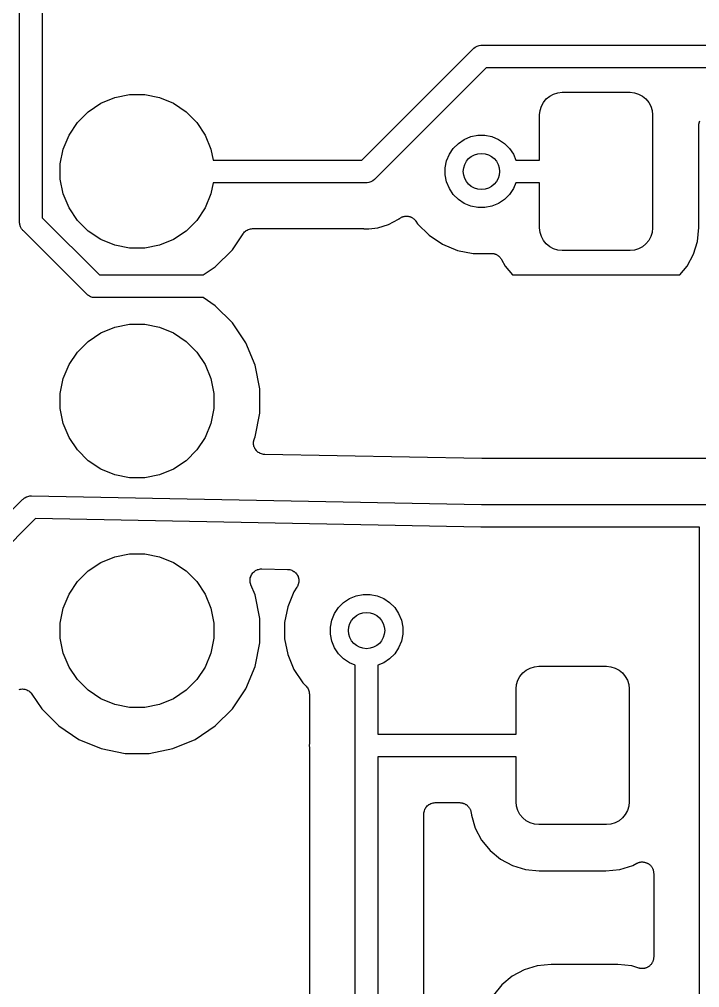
# Model space of a CAD drawing. Extents: x 4.65 to 8.46, y -5.31 to -3.29.
# Drawn here: x 4.8487 to 5.1451, y -4.8555 to -4.4338 of the extents above; entities that cross this region are included whole.
import ezdxf

# ---------------------------------------------------------------- set-up
doc = ezdxf.new("R2010")
doc.units = 0
doc.header["$MEASUREMENT"] = 0
doc.layers.add('BLACK', color=7, linetype='CONTINUOUS')

msp = doc.modelspace()

# ---------------------------------------------------------------- linework, layer by layer
at = {"layer": 'BLACK', "linetype": 'CONTINUOUS'}
for p, q in [((4.85866, -4.36573), (4.85866, -4.52017)), ((4.84882, -4.52196), (4.84882, -4.37444)), ((4.99796, -4.49508), (5.04635, -4.44669)), ((5.04635, -4.44669), (5.0465, -4.4465)), ((5.0465, -4.4465), (5.04669, -4.44635)), ((5.04669, -4.44635), (5.04725, -4.44589)), ((5.04669, -4.44635), (5.04669, -4.44635)), ((5.04725, -4.44589), (5.04811, -4.44543)), ((5.04725, -4.44589), (5.04725, -4.44589)), ((5.04725, -4.44589), (5.04725, -4.44589)), ((5.04811, -4.44543), (5.04904, -4.44515)), ((5.04904, -4.44515), (5.04976, -4.44508)), ((5.04976, -4.44508), (5.05, -4.44505)), ((5.04976, -4.44508), (5.04976, -4.44508)), ((5.05, -4.44505), (5.05024, -4.44508)), ((5.05024, -4.44508), (5.48499, -4.44508)), ((5.05204, -4.45492), (5.00365, -4.50331)), ((5.48499, -4.45492), (5.05204, -4.45492)), ((5.08147, -4.4663), (5.08332, -4.46574)), ((5.08332, -4.46574), (5.08524, -4.46555)), ((5.08524, -4.46555), (5.11476, -4.46555)), ((5.11476, -4.46555), (5.11668, -4.46574)), ((5.11668, -4.46574), (5.11853, -4.4663)), ((4.88415, -4.47034), (4.89024, -4.46782)), ((4.89024, -4.46782), (4.8967, -4.46654)), ((4.8967, -4.46654), (4.9033, -4.46654)), ((4.9033, -4.46654), (4.90976, -4.46782)), ((4.90976, -4.46782), (4.91585, -4.47034)), ((5.07614, -4.47163), (5.07705, -4.46993)), ((5.07705, -4.46993), (5.07828, -4.46843)), ((5.07828, -4.46843), (5.07977, -4.46721)), ((5.07977, -4.46721), (5.08147, -4.4663)), ((5.11853, -4.4663), (5.12023, -4.46721)), ((5.12023, -4.46721), (5.12172, -4.46843)), ((5.12172, -4.46843), (5.12295, -4.46993)), ((5.12295, -4.46993), (5.12386, -4.47163)), ((4.87401, -4.47867), (4.87867, -4.47401)), ((4.87867, -4.47401), (4.88415, -4.47034)), ((4.91585, -4.47034), (4.92133, -4.47401)), ((4.92133, -4.47401), (4.92599, -4.47867)), ((5.07539, -4.47539), (5.07558, -4.47347)), ((5.07558, -4.47347), (5.07614, -4.47163)), ((5.12386, -4.47163), (5.12442, -4.47347)), ((5.12442, -4.47347), (5.12461, -4.47539)), ((4.87034, -4.48415), (4.87401, -4.47867)), ((4.92599, -4.47867), (4.92966, -4.48415)), ((5.07539, -4.49508), (5.07539, -4.47539)), ((5.12461, -4.47539), (5.12461, -4.52461)), ((5.14484, -4.47888), (5.14498, -4.47843)), ((5.14498, -4.47843), (5.14512, -4.47798)), ((5.14473, -4.47985), (5.14478, -4.47938)), ((5.14473, -4.47989), (5.14473, -4.47985)), ((5.14473, -4.47992), (5.14473, -4.47989)), ((5.14473, -4.47989), (5.14473, -4.47989)), ((5.14473, -4.47989), (5.14473, -4.47989)), ((5.14473, -4.52436), (5.14473, -4.47992)), ((5.14478, -4.47938), (5.14483, -4.47892)), ((5.14483, -4.4789), (5.14484, -4.47888)), ((5.14483, -4.47892), (5.14483, -4.4789)), ((4.86782, -4.49024), (4.87034, -4.48415)), ((4.92966, -4.48415), (4.93218, -4.49024)), ((5.03996, -4.48777), (5.04254, -4.48604)), ((5.04254, -4.48604), (5.04541, -4.48486)), ((5.04541, -4.48486), (5.04845, -4.48425)), ((5.04845, -4.48425), (5.05155, -4.48425)), ((5.05155, -4.48425), (5.05459, -4.48486)), ((5.05459, -4.48486), (5.05746, -4.48604)), ((5.05746, -4.48604), (5.06004, -4.48777)), ((4.86654, -4.4967), (4.86782, -4.49024)), ((4.93218, -4.49024), (4.93314, -4.49508)), ((5.03604, -4.49254), (5.03777, -4.48996)), ((5.03777, -4.48996), (5.03996, -4.48777)), ((5.06004, -4.48777), (5.06223, -4.48996)), ((5.06223, -4.48996), (5.06396, -4.49254)), ((4.93314, -4.49508), (4.99796, -4.49508)), ((5.03425, -4.49845), (5.03486, -4.49541)), ((5.03486, -4.49541), (5.03604, -4.49254)), ((5.06396, -4.49254), (5.06501, -4.49508)), ((5.06501, -4.49508), (5.07539, -4.49508)), ((4.86654, -4.5033), (4.86654, -4.4967)), ((5.03425, -4.50155), (5.03425, -4.49845)), ((4.86782, -4.50976), (4.86654, -4.5033)), ((5.0035, -4.5035), (5.00275, -4.50411)), ((5.00365, -4.50331), (5.0035, -4.5035)), ((5.03486, -4.50459), (5.03425, -4.50155)), ((4.93314, -4.50492), (4.93218, -4.50976)), ((4.99976, -4.50492), (4.93314, -4.50492)), ((5, -4.50495), (4.99976, -4.50492)), ((5.00024, -4.50492), (5, -4.50495)), ((5.00096, -4.50485), (5.00024, -4.50492)), ((5.00024, -4.50492), (5.00024, -4.50492)), ((5.00189, -4.50457), (5.00096, -4.50485)), ((5.00275, -4.50411), (5.00189, -4.50457)), ((5.03604, -4.50746), (5.03486, -4.50459)), ((5.03777, -4.51004), (5.03604, -4.50746)), ((5.06396, -4.50746), (5.06223, -4.51004)), ((5.06501, -4.50492), (5.06396, -4.50746)), ((5.07539, -4.50492), (5.06501, -4.50492)), ((5.07539, -4.52461), (5.07539, -4.50492)), ((4.87034, -4.51585), (4.86782, -4.50976)), ((4.93218, -4.50976), (4.92966, -4.51585)), ((5.03996, -4.51223), (5.03777, -4.51004)), ((5.04254, -4.51396), (5.03996, -4.51223)), ((5.06004, -4.51223), (5.05746, -4.51396)), ((5.06223, -4.51004), (5.06004, -4.51223)), ((4.87401, -4.52133), (4.87034, -4.51585)), ((4.92966, -4.51585), (4.92599, -4.52133)), ((5.04541, -4.51514), (5.04254, -4.51396)), ((5.04845, -4.51575), (5.04541, -4.51514)), ((5.05155, -4.51575), (5.04845, -4.51575)), ((5.05459, -4.51514), (5.05155, -4.51575)), ((5.05746, -4.51396), (5.05459, -4.51514)), ((4.85866, -4.52017), (4.88357, -4.54508)), ((5.00958, -4.52314), (5.01391, -4.52082)), ((5.01391, -4.52082), (5.01417, -4.52061)), ((5.01417, -4.52061), (5.01423, -4.52056)), ((5.01423, -4.52056), (5.01442, -4.52044)), ((5.01442, -4.52044), (5.0146, -4.5203)), ((5.0146, -4.5203), (5.01483, -4.52017)), ((5.01483, -4.52017), (5.01505, -4.52003)), ((5.01505, -4.52003), (5.01526, -4.51995)), ((5.01526, -4.51995), (5.01546, -4.51984)), ((5.01546, -4.51984), (5.01571, -4.51977)), ((5.01571, -4.51977), (5.01595, -4.51967)), ((5.01595, -4.51967), (5.01618, -4.51963)), ((5.01618, -4.51963), (5.0164, -4.51956)), ((5.0164, -4.51956), (5.01666, -4.51954)), ((5.01666, -4.51954), (5.01691, -4.51949)), ((5.01691, -4.51949), (5.01714, -4.51949)), ((5.01714, -4.51949), (5.01737, -4.51947)), ((5.01737, -4.51947), (5.01763, -4.5195)), ((5.01763, -4.5195), (5.01789, -4.5195)), ((5.01789, -4.5195), (5.01811, -4.51955)), ((5.01811, -4.51955), (5.01834, -4.51957)), ((5.01834, -4.51957), (5.01859, -4.51965)), ((5.01859, -4.51965), (5.01884, -4.5197)), ((5.01884, -4.5197), (5.01905, -4.51979)), ((5.01905, -4.51979), (5.01927, -4.51986)), ((5.01927, -4.51986), (5.0195, -4.51998)), ((5.0195, -4.51998), (5.01974, -4.52008)), ((5.01974, -4.52008), (5.01993, -4.52021)), ((5.01993, -4.52021), (5.02013, -4.52032)), ((5.02013, -4.52032), (5.02033, -4.52049)), ((5.02033, -4.52049), (5.02055, -4.52063)), ((5.02055, -4.52063), (5.02071, -4.5208)), ((5.02071, -4.5208), (5.02088, -4.52094)), ((4.8488, -4.5222), (4.84882, -4.52196)), ((4.84882, -4.52245), (4.8488, -4.5222)), ((4.84885, -4.52276), (4.84882, -4.52245)), ((4.84889, -4.52317), (4.84885, -4.52276)), ((4.84917, -4.5241), (4.84889, -4.52317)), ((4.84963, -4.52495), (4.84917, -4.5241)), ((4.85009, -4.52551), (4.84963, -4.52495)), ((4.87867, -4.52599), (4.87401, -4.52133)), ((4.92599, -4.52133), (4.92133, -4.52599)), ((4.94891, -4.52515), (4.94935, -4.52502)), ((4.94935, -4.52502), (4.94937, -4.52501)), ((4.94937, -4.52501), (4.9494, -4.52501)), ((4.9494, -4.52501), (4.94986, -4.52497)), ((4.94986, -4.52497), (4.95032, -4.52492)), ((4.95032, -4.52492), (4.99853, -4.52492)), ((4.99853, -4.52492), (4.9986, -4.52492)), ((4.9986, -4.52492), (4.99881, -4.52495)), ((4.99881, -4.52495), (4.99902, -4.52495)), ((4.99902, -4.52495), (5, -4.52504)), ((5, -4.52504), (5.00098, -4.52495)), ((5.00098, -4.52495), (5.00099, -4.52494)), ((5.00099, -4.52494), (5.00489, -4.52456)), ((5.00489, -4.52456), (5.00958, -4.52314)), ((5.02088, -4.52094), (5.02105, -4.52114)), ((5.02105, -4.52114), (5.02123, -4.52133)), ((5.02123, -4.52133), (5.02136, -4.52152)), ((5.02136, -4.52152), (5.0215, -4.52169)), ((5.0215, -4.52169), (5.02223, -4.52279)), ((5.02223, -4.52279), (5.02721, -4.52777)), ((5.07558, -4.52653), (5.07539, -4.52461)), ((5.12461, -4.52461), (5.12442, -4.52653)), ((5.14413, -4.53045), (5.14473, -4.52436)), ((4.85024, -4.5257), (4.85009, -4.52551)), ((4.85043, -4.52586), (4.85024, -4.5257)), ((4.87788, -4.55331), (4.85043, -4.52586)), ((4.88415, -4.52966), (4.87867, -4.52599)), ((4.92133, -4.52599), (4.91585, -4.52966)), ((4.94153, -4.53408), (4.94616, -4.52714)), ((4.94616, -4.52714), (4.94618, -4.52713)), ((4.94618, -4.52712), (4.9462, -4.52709)), ((4.94618, -4.52713), (4.94618, -4.52712)), ((4.94618, -4.52713), (4.94618, -4.52713)), ((4.9462, -4.52709), (4.9465, -4.52673)), ((4.9465, -4.52673), (4.9468, -4.52637)), ((4.9468, -4.52637), (4.94682, -4.52636)), ((4.94682, -4.52636), (4.94683, -4.52634)), ((4.94683, -4.52634), (4.9472, -4.52605)), ((4.9472, -4.52605), (4.94755, -4.52576)), ((4.94755, -4.52576), (4.94758, -4.52575)), ((4.94758, -4.52575), (4.9476, -4.52573)), ((4.9476, -4.52573), (4.94801, -4.52552)), ((4.94801, -4.52552), (4.94842, -4.5253)), ((4.94842, -4.5253), (4.94844, -4.52529)), ((4.94844, -4.52529), (4.94846, -4.52528)), ((4.94846, -4.52528), (4.94891, -4.52515)), ((5.02721, -4.52777), (5.03307, -4.53168)), ((5.07614, -4.52837), (5.07558, -4.52653)), ((5.07705, -4.53007), (5.07614, -4.52837)), ((5.12386, -4.52837), (5.12295, -4.53007)), ((5.12442, -4.52653), (5.12386, -4.52837)), ((4.89024, -4.53218), (4.88415, -4.52966)), ((4.8967, -4.53346), (4.89024, -4.53218)), ((4.9033, -4.53346), (4.8967, -4.53346)), ((4.90976, -4.53218), (4.9033, -4.53346)), ((4.91585, -4.52966), (4.90976, -4.53218)), ((5.03307, -4.53168), (5.03957, -4.53437)), ((5.07828, -4.53157), (5.07705, -4.53007)), ((5.07977, -4.53279), (5.07828, -4.53157)), ((5.08147, -4.5337), (5.07977, -4.53279)), ((5.12023, -4.53279), (5.11853, -4.5337)), ((5.12172, -4.53157), (5.12023, -4.53279)), ((5.12295, -4.53007), (5.12172, -4.53157)), ((5.14242, -4.53606), (5.14413, -4.53045)), ((4.93408, -4.54153), (4.94153, -4.53408)), ((5.03957, -4.53437), (5.04648, -4.53575)), ((5.04648, -4.53575), (5.0536, -4.53575)), ((5.0536, -4.53575), (5.05369, -4.53574)), ((5.05369, -4.53574), (5.05391, -4.5357)), ((5.05391, -4.5357), (5.05417, -4.5357)), ((5.05417, -4.5357), (5.05444, -4.53568)), ((5.05444, -4.53568), (5.05466, -4.5357)), ((5.05466, -4.5357), (5.05488, -4.5357)), ((5.05488, -4.5357), (5.05514, -4.53576)), ((5.05514, -4.53576), (5.05541, -4.53579)), ((5.05541, -4.53579), (5.05562, -4.53585)), ((5.05562, -4.53585), (5.05584, -4.5359)), ((5.05584, -4.5359), (5.05608, -4.536)), ((5.05608, -4.536), (5.05634, -4.53608)), ((5.05634, -4.53608), (5.05653, -4.53619)), ((5.05653, -4.53619), (5.05674, -4.53627)), ((5.05674, -4.53627), (5.05696, -4.53642)), ((5.05696, -4.53642), (5.05719, -4.53655)), ((5.05719, -4.53655), (5.05737, -4.53669)), ((5.05737, -4.53669), (5.05755, -4.53682)), ((5.05755, -4.53682), (5.05774, -4.537)), ((5.05774, -4.537), (5.05794, -4.53718)), ((5.05794, -4.53718), (5.05808, -4.53735)), ((5.05808, -4.53735), (5.05824, -4.53751)), ((5.05824, -4.53751), (5.05839, -4.53773)), ((5.05839, -4.53773), (5.05855, -4.53794)), ((5.08332, -4.53426), (5.08147, -4.5337)), ((5.08524, -4.53445), (5.08332, -4.53426)), ((5.11476, -4.53445), (5.08524, -4.53445)), ((5.11668, -4.53426), (5.11476, -4.53445)), ((5.11853, -4.5337), (5.11668, -4.53426)), ((5.13966, -4.54124), (5.14242, -4.53606)), ((4.92877, -4.54508), (4.93408, -4.54153)), ((5.05855, -4.53794), (5.05866, -4.53813)), ((5.05866, -4.53813), (5.05878, -4.53832)), ((5.05878, -4.53832), (5.06034, -4.54124)), ((5.06034, -4.54124), (5.06349, -4.54508)), ((5.13651, -4.54508), (5.13966, -4.54124)), ((4.88357, -4.54508), (4.92877, -4.54508)), ((5.06349, -4.54508), (5.13651, -4.54508)), ((4.87804, -4.5535), (4.87788, -4.55331)), ((4.87823, -4.55365), (4.87804, -4.5535)), ((4.87856, -4.55392), (4.87823, -4.55365)), ((4.87823, -4.55365), (4.87823, -4.55365)), ((4.87879, -4.55411), (4.87856, -4.55392)), ((4.87964, -4.55457), (4.87879, -4.55411)), ((4.88057, -4.55485), (4.87964, -4.55457)), ((4.88129, -4.55492), (4.88057, -4.55485)), ((4.88154, -4.55495), (4.88129, -4.55492)), ((4.88129, -4.55492), (4.88129, -4.55492)), ((4.88178, -4.55492), (4.88154, -4.55495)), ((4.92877, -4.55492), (4.88178, -4.55492)), ((4.93408, -4.55847), (4.92877, -4.55492)), ((4.94153, -4.56592), (4.93408, -4.55847)), ((4.89024, -4.56782), (4.8967, -4.56654)), ((4.8967, -4.56654), (4.9033, -4.56654)), ((4.9033, -4.56654), (4.90976, -4.56782)), ((4.94738, -4.57468), (4.94153, -4.56592)), ((4.87867, -4.57401), (4.88415, -4.57034)), ((4.88415, -4.57034), (4.89024, -4.56782)), ((4.90976, -4.56782), (4.91585, -4.57034)), ((4.91585, -4.57034), (4.92133, -4.57401)), ((4.87401, -4.57867), (4.87867, -4.57401)), ((4.92133, -4.57401), (4.92599, -4.57867)), ((4.95141, -4.58441), (4.94738, -4.57468)), ((4.87034, -4.58415), (4.87401, -4.57867)), ((4.92599, -4.57867), (4.92966, -4.58415)), ((4.86782, -4.59024), (4.87034, -4.58415)), ((4.92966, -4.58415), (4.93218, -4.59024)), ((4.95346, -4.59473), (4.95141, -4.58441)), ((4.86654, -4.5967), (4.86782, -4.59024)), ((4.93218, -4.59024), (4.93346, -4.5967)), ((4.86654, -4.6033), (4.86654, -4.5967)), ((4.93346, -4.5967), (4.93346, -4.6033)), ((4.95346, -4.60527), (4.95346, -4.59473)), ((4.86782, -4.60976), (4.86654, -4.6033)), ((4.93346, -4.6033), (4.93218, -4.60976)), ((4.95141, -4.6156), (4.95346, -4.60527)), ((4.87034, -4.61585), (4.86782, -4.60976)), ((4.93218, -4.60976), (4.92966, -4.61585)), ((4.87401, -4.62133), (4.87034, -4.61585)), ((4.92966, -4.61585), (4.92599, -4.62133)), ((4.95071, -4.61815), (4.95077, -4.61772)), ((4.95077, -4.61772), (4.95081, -4.6173)), ((4.95081, -4.6173), (4.95083, -4.61724)), ((4.95083, -4.61718), (4.95097, -4.61677)), ((4.95083, -4.61724), (4.95083, -4.61718)), ((4.95097, -4.61677), (4.95109, -4.61636)), ((4.95109, -4.61636), (4.95141, -4.6156)), ((4.87867, -4.62599), (4.87401, -4.62133)), ((4.92599, -4.62133), (4.92133, -4.62599)), ((4.95072, -4.61821), (4.95071, -4.61815)), ((4.95071, -4.61827), (4.95072, -4.61821)), ((4.95075, -4.61869), (4.95071, -4.61827)), ((4.95078, -4.61912), (4.95075, -4.61869)), ((4.9508, -4.61918), (4.95078, -4.61912)), ((4.9508, -4.61924), (4.9508, -4.61918)), ((4.95093, -4.61965), (4.9508, -4.61924)), ((4.95104, -4.62006), (4.95093, -4.61965)), ((4.95107, -4.62012), (4.95104, -4.62006)), ((4.95109, -4.62017), (4.95107, -4.62012)), ((4.95129, -4.62055), (4.95109, -4.62017)), ((4.95148, -4.62093), (4.95129, -4.62055)), ((4.95151, -4.62098), (4.95148, -4.62093)), ((4.95154, -4.62104), (4.95151, -4.62098)), ((4.95181, -4.62137), (4.95154, -4.62104)), ((4.95207, -4.62171), (4.95181, -4.62137)), ((4.95212, -4.62175), (4.95207, -4.62171)), ((4.95216, -4.62179), (4.95212, -4.62175)), ((4.95249, -4.62207), (4.95216, -4.62179)), ((4.95281, -4.62235), (4.95249, -4.62207)), ((4.88415, -4.62966), (4.87867, -4.62599)), ((4.92133, -4.62599), (4.91585, -4.62966)), ((4.95286, -4.62238), (4.95281, -4.62235)), ((4.95291, -4.62242), (4.95286, -4.62238)), ((4.95328, -4.62262), (4.95291, -4.62242)), ((4.95365, -4.62283), (4.95328, -4.62262)), ((4.95371, -4.62285), (4.95365, -4.62283)), ((4.95377, -4.62288), (4.95371, -4.62285)), ((4.95417, -4.62301), (4.95377, -4.62288)), ((4.95458, -4.62315), (4.95417, -4.62301)), ((4.95464, -4.62315), (4.95458, -4.62315)), ((4.9547, -4.62317), (4.95464, -4.62315)), ((4.95512, -4.62322), (4.9547, -4.62317)), ((4.95555, -4.62327), (4.95512, -4.62322)), ((4.95562, -4.62328), (4.95555, -4.62327)), ((5.05019, -4.62508), (4.95562, -4.62328)), ((5.0502, -4.62508), (5.05019, -4.62508)), ((5.05021, -4.62508), (5.0502, -4.62508)), ((5.05028, -4.62508), (5.05021, -4.62508)), ((5.14853, -4.62508), (5.05028, -4.62508)), ((4.89024, -4.63218), (4.88415, -4.62966)), ((4.91585, -4.62966), (4.90976, -4.63218)), ((4.8967, -4.63346), (4.89024, -4.63218)), ((4.9033, -4.63346), (4.8967, -4.63346)), ((4.90976, -4.63218), (4.9033, -4.63346)), ((4.81995, -4.67309), (4.85012, -4.64292)), ((4.85012, -4.64292), (4.85031, -4.6427)), ((4.85031, -4.6427), (4.85065, -4.64243)), ((4.85065, -4.64243), (4.85099, -4.64215)), ((4.85099, -4.64215), (4.85103, -4.64213)), ((4.85103, -4.64213), (4.85107, -4.6421)), ((4.85107, -4.6421), (4.85146, -4.6419)), ((4.85146, -4.6419), (4.85185, -4.64169)), ((4.85185, -4.64169), (4.85189, -4.64168)), ((4.85189, -4.64168), (4.85194, -4.64166)), ((4.85194, -4.64166), (4.85236, -4.64154)), ((4.85236, -4.64154), (4.85278, -4.64141)), ((4.85278, -4.64141), (4.85282, -4.64141)), ((4.85282, -4.64141), (4.85287, -4.64139)), ((4.85287, -4.64139), (4.85331, -4.64136)), ((4.85331, -4.64136), (4.85374, -4.64131)), ((4.85374, -4.64131), (4.85403, -4.64134)), ((4.85403, -4.64134), (5.05005, -4.64508)), ((5.05005, -4.64508), (5.14976, -4.64508)), ((4.85574, -4.65122), (4.82691, -4.68005)), ((5.04971, -4.65492), (4.85574, -4.65122)), ((5.04976, -4.65492), (5.04971, -4.65492)), ((5.04995, -4.65492), (5.04976, -4.65492)), ((5.05015, -4.65492), (5.04995, -4.65492)), ((5.05019, -4.65492), (5.05015, -4.65492)), ((5.14508, -4.65492), (5.05019, -4.65492)), ((5.14508, -4.89508), (5.14508, -4.65492)), ((4.88415, -4.67034), (4.89024, -4.66782)), ((4.89024, -4.66782), (4.8967, -4.66654)), ((4.8967, -4.66654), (4.9033, -4.66654)), ((4.9033, -4.66654), (4.90976, -4.66782)), ((4.90976, -4.66782), (4.91585, -4.67034)), ((4.87867, -4.67401), (4.88415, -4.67034)), ((4.91585, -4.67034), (4.92133, -4.67401)), ((4.87401, -4.67867), (4.87867, -4.67401)), ((4.92133, -4.67401), (4.92599, -4.67867)), ((4.94933, -4.677), (4.94948, -4.67657)), ((4.94948, -4.67657), (4.94961, -4.67614)), ((4.94961, -4.67614), (4.94963, -4.67611)), ((4.94963, -4.67611), (4.94964, -4.67608)), ((4.94964, -4.67608), (4.94986, -4.67568)), ((4.94986, -4.67568), (4.95008, -4.67528)), ((4.95008, -4.67528), (4.9501, -4.67526)), ((4.9501, -4.67526), (4.95012, -4.67523)), ((4.95012, -4.67523), (4.95042, -4.67488)), ((4.95042, -4.67488), (4.95071, -4.67453)), ((4.95071, -4.67453), (4.95073, -4.67451)), ((4.95073, -4.67451), (4.95076, -4.67449)), ((4.95076, -4.67449), (4.95111, -4.67421)), ((4.95111, -4.67421), (4.95147, -4.67392)), ((4.95147, -4.67392), (4.9515, -4.67391)), ((4.9515, -4.67391), (4.95152, -4.67388)), ((4.95152, -4.67388), (4.95193, -4.67368)), ((4.95193, -4.67368), (4.95233, -4.67347)), ((4.95233, -4.67347), (4.95236, -4.67346)), ((4.95236, -4.67346), (4.95239, -4.67344)), ((4.95239, -4.67344), (4.95283, -4.67332)), ((4.95283, -4.67332), (4.95327, -4.67319)), ((4.95327, -4.67319), (4.9533, -4.67319)), ((4.9533, -4.67319), (4.95333, -4.67318)), ((4.95333, -4.67318), (4.95378, -4.67314)), ((4.95378, -4.67314), (4.95424, -4.6731)), ((4.95424, -4.6731), (4.95427, -4.6731)), ((4.95427, -4.6731), (4.95431, -4.6731)), ((4.95431, -4.6731), (4.96558, -4.67332)), ((4.96558, -4.67332), (4.96565, -4.67332)), ((4.96565, -4.67332), (4.96607, -4.67337)), ((4.96607, -4.67337), (4.9665, -4.67342)), ((4.9665, -4.67342), (4.96656, -4.67344)), ((4.96656, -4.67344), (4.96661, -4.67345)), ((4.96661, -4.67345), (4.96702, -4.67358)), ((4.96702, -4.67358), (4.96743, -4.67371)), ((4.96743, -4.67371), (4.96748, -4.67374)), ((4.96748, -4.67374), (4.96754, -4.67376)), ((4.96754, -4.67376), (4.96791, -4.67397)), ((4.96791, -4.67397), (4.96829, -4.67418)), ((4.96829, -4.67418), (4.96833, -4.67422)), ((4.96833, -4.67422), (4.96838, -4.67425)), ((4.96838, -4.67425), (4.96871, -4.67453)), ((4.96871, -4.67453), (4.96904, -4.6748)), ((4.96904, -4.6748), (4.96908, -4.67485)), ((4.96908, -4.67485), (4.96912, -4.67489)), ((4.96912, -4.67489), (4.96938, -4.67523)), ((4.96938, -4.67523), (4.96965, -4.67556)), ((4.96965, -4.67556), (4.96968, -4.67561)), ((4.96968, -4.67561), (4.96972, -4.67566)), ((4.96972, -4.67566), (4.96991, -4.67604)), ((4.96991, -4.67604), (4.97011, -4.67642)), ((4.97011, -4.67642), (4.97013, -4.67648)), ((4.97013, -4.67648), (4.97015, -4.67653)), ((4.97015, -4.67653), (4.97027, -4.67695)), ((4.87034, -4.68415), (4.87401, -4.67867)), ((4.92599, -4.67867), (4.92966, -4.68415)), ((4.94921, -4.67797), (4.94927, -4.67752)), ((4.94921, -4.67801), (4.94921, -4.67797)), ((4.94921, -4.67804), (4.94921, -4.67801)), ((4.94925, -4.67849), (4.94921, -4.67804)), ((4.94928, -4.67894), (4.94925, -4.67849)), ((4.94927, -4.67752), (4.94932, -4.67707)), ((4.94929, -4.67898), (4.94928, -4.67894)), ((4.94929, -4.67901), (4.94929, -4.67898)), ((4.94942, -4.67945), (4.94929, -4.67901)), ((4.94932, -4.67707), (4.94933, -4.67704)), ((4.94933, -4.67704), (4.94933, -4.677)), ((4.94954, -4.67989), (4.94942, -4.67945)), ((4.94956, -4.67992), (4.94954, -4.67989)), ((4.94957, -4.67995), (4.94956, -4.67992)), ((4.94959, -4.68001), (4.94957, -4.67995)), ((4.95141, -4.6844), (4.94959, -4.68001)), ((4.96964, -4.68109), (4.96832, -4.68307)), ((4.96984, -4.68072), (4.96964, -4.68109)), ((4.97005, -4.68034), (4.96984, -4.68072)), ((4.97007, -4.68029), (4.97005, -4.68034)), ((4.9701, -4.68023), (4.97007, -4.68029)), ((4.97022, -4.67982), (4.9701, -4.68023)), ((4.97036, -4.67941), (4.97022, -4.67982)), ((4.97027, -4.67695), (4.97039, -4.67736)), ((4.97037, -4.67936), (4.97036, -4.67941)), ((4.97038, -4.6793), (4.97037, -4.67936)), ((4.97043, -4.67887), (4.97038, -4.6793)), ((4.97039, -4.67736), (4.97039, -4.67742)), ((4.97039, -4.67742), (4.97041, -4.67747)), ((4.97041, -4.67747), (4.97044, -4.6779)), ((4.97048, -4.67845), (4.97043, -4.67887)), ((4.97044, -4.6779), (4.97048, -4.67833)), ((4.97048, -4.67833), (4.97048, -4.67839)), ((4.97048, -4.67839), (4.97048, -4.67845)), ((4.86782, -4.69024), (4.87034, -4.68415)), ((4.92966, -4.68415), (4.93218, -4.69024)), ((4.95346, -4.69473), (4.95141, -4.6844)), ((4.96832, -4.68307), (4.96563, -4.68957)), ((4.99254, -4.68604), (4.99541, -4.68486)), ((4.99541, -4.68486), (4.99845, -4.68425)), ((4.99845, -4.68425), (5.00155, -4.68425)), ((5.00155, -4.68425), (5.00459, -4.68486)), ((5.00459, -4.68486), (5.00746, -4.68604)), ((4.96563, -4.68957), (4.96425, -4.69648)), ((4.98777, -4.68996), (4.98996, -4.68777)), ((4.98996, -4.68777), (4.99254, -4.68604)), ((5.00746, -4.68604), (5.01004, -4.68777)), ((5.01004, -4.68777), (5.01223, -4.68996)), ((4.86654, -4.6967), (4.86782, -4.69024)), ((4.93218, -4.69024), (4.93346, -4.6967)), ((4.98486, -4.69541), (4.98604, -4.69254)), ((4.98604, -4.69254), (4.98777, -4.68996)), ((5.01223, -4.68996), (5.01396, -4.69254)), ((5.01396, -4.69254), (5.01514, -4.69541)), ((4.86654, -4.7033), (4.86654, -4.6967)), ((4.93346, -4.6967), (4.93346, -4.7033)), ((4.95346, -4.70527), (4.95346, -4.69473)), ((4.96425, -4.69648), (4.96425, -4.70352)), ((4.98425, -4.69845), (4.98486, -4.69541)), ((5.01514, -4.69541), (5.01575, -4.69845)), ((4.98425, -4.70155), (4.98425, -4.69845)), ((4.98486, -4.70459), (4.98425, -4.70155)), ((5.01575, -4.70155), (5.01514, -4.70459)), ((5.01575, -4.69845), (5.01575, -4.70155)), ((4.86782, -4.70976), (4.86654, -4.7033)), ((4.93346, -4.7033), (4.93218, -4.70976)), ((4.95141, -4.71559), (4.95346, -4.70527)), ((4.96425, -4.70352), (4.96563, -4.71043)), ((4.98604, -4.70746), (4.98486, -4.70459)), ((5.01514, -4.70459), (5.01396, -4.70746)), ((4.87034, -4.71585), (4.86782, -4.70976)), ((4.93218, -4.70976), (4.92966, -4.71585)), ((4.96563, -4.71043), (4.96832, -4.71693)), ((4.98777, -4.71004), (4.98604, -4.70746)), ((4.98996, -4.71223), (4.98777, -4.71004)), ((5.01223, -4.71004), (5.01004, -4.71223)), ((5.01396, -4.70746), (5.01223, -4.71004)), ((4.99254, -4.71396), (4.98996, -4.71223)), ((4.99508, -4.71501), (4.99254, -4.71396)), ((5.00746, -4.71396), (5.00492, -4.71501)), ((5.01004, -4.71223), (5.00746, -4.71396)), ((4.87401, -4.72133), (4.87034, -4.71585)), ((4.92966, -4.71585), (4.92599, -4.72133)), ((4.94738, -4.72532), (4.95141, -4.71559)), ((4.96832, -4.71693), (4.97223, -4.72279)), ((4.99508, -4.74976), (4.99508, -4.71501)), ((5.00492, -4.71501), (5.00492, -4.74508)), ((5.06682, -4.71993), (5.06804, -4.71843)), ((5.06804, -4.71843), (5.06953, -4.71721)), ((5.06953, -4.71721), (5.07123, -4.7163)), ((5.07123, -4.7163), (5.07308, -4.71574)), ((5.07308, -4.71574), (5.075, -4.71555)), ((5.075, -4.71555), (5.10453, -4.71555)), ((5.10453, -4.71555), (5.10645, -4.71574)), ((5.10645, -4.71574), (5.10829, -4.7163)), ((5.10829, -4.7163), (5.11, -4.71721)), ((5.11, -4.71721), (5.11149, -4.71843)), ((5.11149, -4.71843), (5.11271, -4.71993)), ((4.87867, -4.72599), (4.87401, -4.72133)), ((4.92599, -4.72133), (4.92133, -4.72599)), ((4.97223, -4.72279), (4.97361, -4.72417)), ((5.06535, -4.72347), (5.06591, -4.72163)), ((5.06591, -4.72163), (5.06682, -4.71993)), ((5.11271, -4.71993), (5.11362, -4.72163)), ((5.11362, -4.72163), (5.11418, -4.72347)), ((4.84859, -4.72563), (4.84905, -4.72549)), ((4.84905, -4.72549), (4.84906, -4.72549)), ((4.84906, -4.72549), (4.84908, -4.72549)), ((4.84908, -4.72549), (4.84955, -4.72545)), ((4.84955, -4.72545), (4.85002, -4.7254)), ((4.85002, -4.7254), (4.85003, -4.7254)), ((4.85003, -4.7254), (4.85005, -4.7254)), ((4.85005, -4.7254), (4.85051, -4.72545)), ((4.85051, -4.72545), (4.85099, -4.7255)), ((4.85099, -4.7255), (4.85101, -4.72551)), ((4.85101, -4.72551), (4.85102, -4.72551)), ((4.85102, -4.72551), (4.85146, -4.72565)), ((4.85146, -4.72565), (4.85193, -4.72579)), ((4.85193, -4.72579), (4.85194, -4.7258)), ((4.85194, -4.7258), (4.85195, -4.7258)), ((4.85195, -4.7258), (4.85236, -4.72602)), ((4.85236, -4.72602), (4.85279, -4.72625)), ((4.85279, -4.72625), (4.8528, -4.72626)), ((4.8528, -4.72626), (4.85281, -4.72627)), ((4.85281, -4.72627), (4.85317, -4.72657)), ((4.85317, -4.72657), (4.85354, -4.72687)), ((4.85354, -4.72687), (4.85355, -4.72688)), ((4.85355, -4.72688), (4.85356, -4.72689)), ((4.85356, -4.72689), (4.85385, -4.72726)), ((4.85385, -4.72726), (4.85416, -4.72763)), ((4.88415, -4.72966), (4.87867, -4.72599)), ((4.92133, -4.72599), (4.91585, -4.72966)), ((4.94153, -4.73408), (4.94738, -4.72532)), ((4.97361, -4.72417), (4.97363, -4.72418)), ((4.97363, -4.72418), (4.97363, -4.72418)), ((4.97363, -4.72418), (4.97363, -4.72418)), ((4.97363, -4.72418), (4.97366, -4.72422)), ((4.97366, -4.72422), (4.97395, -4.72458)), ((4.97395, -4.72458), (4.97424, -4.72494)), ((4.97424, -4.72494), (4.97426, -4.72496)), ((4.97426, -4.72496), (4.97427, -4.72498)), ((4.97427, -4.72498), (4.97449, -4.72539)), ((4.97449, -4.72539), (4.9747, -4.7258)), ((4.9747, -4.7258), (4.97471, -4.72582)), ((4.97471, -4.72582), (4.97472, -4.72585)), ((4.97472, -4.72585), (4.97485, -4.72629)), ((4.97485, -4.72629), (4.97498, -4.72673)), ((4.97498, -4.72673), (4.97499, -4.72676)), ((4.97499, -4.72676), (4.97499, -4.72679)), ((4.97499, -4.72679), (4.97503, -4.72725)), ((4.97503, -4.72725), (4.97508, -4.72771)), ((5.06516, -4.72539), (5.06535, -4.72347)), ((5.06516, -4.74508), (5.06516, -4.72539)), ((5.11418, -4.72347), (5.11437, -4.72539)), ((5.11437, -4.72539), (5.11437, -4.77461)), ((4.85416, -4.72763), (4.85847, -4.73408)), ((4.89024, -4.73218), (4.88415, -4.72966)), ((4.91585, -4.72966), (4.90976, -4.73218)), ((4.97508, -4.72771), (4.97508, -4.74853)), ((4.85847, -4.73408), (4.86592, -4.74153)), ((4.8967, -4.73346), (4.89024, -4.73218)), ((4.9033, -4.73346), (4.8967, -4.73346)), ((4.90976, -4.73218), (4.9033, -4.73346)), ((4.93408, -4.74153), (4.94153, -4.73408)), ((4.86592, -4.74153), (4.87467, -4.74738)), ((4.92532, -4.74738), (4.93408, -4.74153)), ((4.87467, -4.74738), (4.88441, -4.75141)), ((4.91559, -4.75141), (4.92532, -4.74738)), ((4.97508, -4.7486), (4.97505, -4.74881)), ((4.97508, -4.74853), (4.97508, -4.7486)), ((5.00492, -4.74508), (5.06516, -4.74508)), ((4.88441, -4.75141), (4.89473, -4.75346)), ((4.90527, -4.75346), (4.91559, -4.75141)), ((4.97505, -4.74902), (4.97496, -4.75)), ((4.97496, -4.75), (4.97505, -4.75098)), ((4.97505, -4.74881), (4.97505, -4.74902)), ((4.97505, -4.75098), (4.97506, -4.75105)), ((4.97506, -4.75105), (4.97506, -4.75126)), ((4.97506, -4.75126), (4.97508, -4.75147)), ((4.97508, -4.75147), (4.97508, -4.89838)), ((4.99505, -4.75), (4.99508, -4.74976)), ((4.99508, -4.75024), (4.99505, -4.75)), ((4.99508, -4.94508), (4.99508, -4.75024)), ((4.89473, -4.75346), (4.90527, -4.75346)), ((5.06516, -4.75492), (5.00492, -4.75492)), ((5.00492, -4.75492), (5.00492, -4.94976)), ((5.06516, -4.77461), (5.06516, -4.75492)), ((5.02517, -4.77843), (5.02531, -4.77798)), ((5.02531, -4.77798), (5.02532, -4.77797)), ((5.02532, -4.77797), (5.02533, -4.77795)), ((5.02533, -4.77795), (5.02555, -4.77754)), ((5.02555, -4.77754), (5.02578, -4.77713)), ((5.02578, -4.77713), (5.02579, -4.77711)), ((5.02579, -4.77711), (5.0258, -4.7771)), ((5.0258, -4.7771), (5.0261, -4.77674)), ((5.0261, -4.77674), (5.0264, -4.77637)), ((5.0264, -4.77637), (5.02641, -4.77636)), ((5.02641, -4.77636), (5.02642, -4.77635)), ((5.02642, -4.77635), (5.02679, -4.77605)), ((5.02679, -4.77605), (5.02715, -4.77576)), ((5.02715, -4.77576), (5.02717, -4.77575)), ((5.02717, -4.77575), (5.02718, -4.77574)), ((5.02718, -4.77574), (5.0276, -4.77552)), ((5.0276, -4.77552), (5.02802, -4.7753)), ((5.02802, -4.7753), (5.02803, -4.77529)), ((5.02803, -4.77529), (5.02805, -4.77529)), ((5.02805, -4.77529), (5.0285, -4.77515)), ((5.0285, -4.77515), (5.02895, -4.77502)), ((5.02895, -4.77502), (5.02897, -4.77501)), ((5.02897, -4.77501), (5.02898, -4.77501)), ((5.02898, -4.77501), (5.02945, -4.77497)), ((5.02945, -4.77497), (5.02992, -4.77492)), ((5.02992, -4.77492), (5.04056, -4.77492)), ((5.04056, -4.77492), (5.04063, -4.77492)), ((5.04063, -4.77492), (5.04085, -4.77495)), ((5.04085, -4.77495), (5.04108, -4.77495)), ((5.04108, -4.77495), (5.04134, -4.775)), ((5.04134, -4.775), (5.0416, -4.77503)), ((5.0416, -4.77503), (5.04182, -4.7751)), ((5.04182, -4.7751), (5.04204, -4.77514)), ((5.04204, -4.77514), (5.04228, -4.77525)), ((5.04228, -4.77525), (5.04253, -4.77533)), ((5.04253, -4.77533), (5.04273, -4.77543)), ((5.04273, -4.77543), (5.04294, -4.77552)), ((5.04294, -4.77552), (5.04315, -4.77567)), ((5.04315, -4.77567), (5.04338, -4.7758)), ((5.04338, -4.7758), (5.04356, -4.77594)), ((5.04356, -4.77594), (5.04375, -4.77607)), ((5.04375, -4.77607), (5.04393, -4.77625)), ((5.04393, -4.77625), (5.04413, -4.77642)), ((5.04413, -4.77642), (5.04427, -4.7766)), ((5.04427, -4.7766), (5.04443, -4.77676)), ((5.04443, -4.77676), (5.04458, -4.77698)), ((5.04458, -4.77698), (5.04474, -4.77718)), ((5.04474, -4.77718), (5.04485, -4.77738)), ((5.04485, -4.77738), (5.04497, -4.77757)), ((5.04497, -4.77757), (5.04507, -4.77781)), ((5.04507, -4.77781), (5.0452, -4.77805)), ((5.0452, -4.77805), (5.04526, -4.77827)), ((5.06535, -4.77653), (5.06516, -4.77461)), ((5.06591, -4.77837), (5.06535, -4.77653)), ((5.11418, -4.77653), (5.11362, -4.77837)), ((5.11437, -4.77461), (5.11418, -4.77653)), ((5.02492, -4.77985), (5.02497, -4.77938)), ((5.02492, -4.77989), (5.02492, -4.77985)), ((5.02492, -4.77992), (5.02492, -4.77989)), ((5.02492, -4.77989), (5.02492, -4.77989)), ((5.02492, -4.77989), (5.02492, -4.77989)), ((5.02492, -4.94853), (5.02492, -4.77992)), ((5.02497, -4.77938), (5.02502, -4.77892)), ((5.02502, -4.77892), (5.02503, -4.7789)), ((5.02503, -4.77888), (5.02517, -4.77843)), ((5.02503, -4.7789), (5.02503, -4.77888)), ((5.04526, -4.77827), (5.04535, -4.77847)), ((5.04535, -4.77847), (5.0454, -4.77873)), ((5.0454, -4.77873), (5.04547, -4.77898)), ((5.04547, -4.77898), (5.04549, -4.77921)), ((5.04549, -4.77921), (5.04554, -4.77943)), ((5.04554, -4.77943), (5.04564, -4.78045)), ((5.04564, -4.78045), (5.04734, -4.78606)), ((5.06682, -4.78007), (5.06591, -4.77837)), ((5.06804, -4.78157), (5.06682, -4.78007)), ((5.06953, -4.78279), (5.06804, -4.78157)), ((5.11149, -4.78157), (5.11, -4.78279)), ((5.11271, -4.78007), (5.11149, -4.78157)), ((5.11362, -4.77837), (5.11271, -4.78007)), ((5.04734, -4.78606), (5.05011, -4.79124)), ((5.07123, -4.7837), (5.06953, -4.78279)), ((5.07308, -4.78426), (5.07123, -4.7837)), ((5.075, -4.78445), (5.07308, -4.78426)), ((5.10453, -4.78445), (5.075, -4.78445)), ((5.10645, -4.78426), (5.10453, -4.78445)), ((5.10829, -4.7837), (5.10645, -4.78426)), ((5.11, -4.78279), (5.10829, -4.7837)), ((5.05011, -4.79124), (5.05383, -4.79578)), ((5.05383, -4.79578), (5.05837, -4.7995)), ((5.05837, -4.7995), (5.06354, -4.80227)), ((5.06354, -4.80227), (5.06916, -4.80397)), ((5.11037, -4.80397), (5.11598, -4.80227)), ((5.11598, -4.80227), (5.11772, -4.80134)), ((5.11772, -4.80134), (5.11778, -4.80131)), ((5.11778, -4.80131), (5.118, -4.80122)), ((5.118, -4.80122), (5.11821, -4.80111)), ((5.11821, -4.80111), (5.11845, -4.80104)), ((5.11845, -4.80104), (5.11869, -4.80094)), ((5.11869, -4.80094), (5.11892, -4.8009)), ((5.11892, -4.8009), (5.11914, -4.80084)), ((5.11914, -4.80084), (5.1194, -4.80081)), ((5.1194, -4.80081), (5.11965, -4.80077)), ((5.11965, -4.80077), (5.11988, -4.80077)), ((5.11988, -4.80077), (5.12011, -4.80075)), ((5.12011, -4.80075), (5.12037, -4.80077)), ((5.12037, -4.80077), (5.12063, -4.80078)), ((5.12063, -4.80078), (5.12085, -4.80083)), ((5.12085, -4.80083), (5.12108, -4.80085)), ((5.12108, -4.80085), (5.12133, -4.80093)), ((5.12133, -4.80093), (5.12158, -4.80098)), ((5.12158, -4.80098), (5.12179, -4.80107)), ((5.12179, -4.80107), (5.12202, -4.80114)), ((5.12202, -4.80114), (5.12224, -4.80126)), ((5.12224, -4.80126), (5.12248, -4.80136)), ((5.12248, -4.80136), (5.12267, -4.80149)), ((5.12267, -4.80149), (5.12287, -4.8016)), ((5.12287, -4.8016), (5.12307, -4.80177)), ((5.12307, -4.80177), (5.12328, -4.80191)), ((5.12328, -4.80191), (5.12345, -4.80208)), ((5.12345, -4.80208), (5.12363, -4.80222)), ((5.12363, -4.80222), (5.12379, -4.80242)), ((5.12379, -4.80242), (5.12397, -4.80261)), ((5.12397, -4.80261), (5.1241, -4.8028)), ((5.1241, -4.8028), (5.12424, -4.80298)), ((5.12424, -4.80298), (5.12436, -4.80321)), ((5.12436, -4.80321), (5.1245, -4.80342)), ((5.1245, -4.80342), (5.12459, -4.80364)), ((5.06916, -4.80397), (5.07525, -4.80457)), ((5.07525, -4.80457), (5.10428, -4.80457)), ((5.10428, -4.80457), (5.11037, -4.80397)), ((5.12459, -4.80364), (5.1247, -4.80384)), ((5.1247, -4.80384), (5.12478, -4.80409)), ((5.12478, -4.80409), (5.12487, -4.80433)), ((5.12487, -4.80433), (5.12492, -4.80455)), ((5.12492, -4.80455), (5.12498, -4.80478)), ((5.12498, -4.80478), (5.12501, -4.80503)), ((5.12501, -4.80503), (5.12506, -4.80528)), ((5.12506, -4.80528), (5.12506, -4.80552)), ((5.12506, -4.80552), (5.12508, -4.80575)), ((5.12508, -4.80575), (5.12508, -4.8422)), ((5.08036, -4.84543), (5.07428, -4.84603)), ((5.1094, -4.84543), (5.08036, -4.84543)), ((5.11549, -4.84603), (5.1094, -4.84543)), ((5.12374, -4.84557), (5.12358, -4.84577)), ((5.12393, -4.84539), (5.12374, -4.84557)), ((5.12406, -4.8452), (5.12393, -4.84539)), ((5.1242, -4.84502), (5.12406, -4.8452)), ((5.12433, -4.8448), (5.1242, -4.84502)), ((5.12447, -4.84458), (5.12433, -4.8448)), ((5.12456, -4.84437), (5.12447, -4.84458)), ((5.12467, -4.84417), (5.12456, -4.84437)), ((5.12475, -4.84392), (5.12467, -4.84417)), ((5.12485, -4.84368), (5.12475, -4.84392)), ((5.1249, -4.84346), (5.12485, -4.84368)), ((5.12497, -4.84324), (5.1249, -4.84346)), ((5.125, -4.84298), (5.12497, -4.84324)), ((5.12505, -4.84273), (5.125, -4.84298)), ((5.12508, -4.84227), (5.12505, -4.8425)), ((5.12505, -4.8425), (5.12505, -4.84273)), ((5.12508, -4.8422), (5.12508, -4.84227)), ((5.06866, -4.84773), (5.06348, -4.8505)), ((5.07428, -4.84603), (5.06866, -4.84773)), ((5.11863, -4.84698), (5.11549, -4.84603)), ((5.11885, -4.84703), (5.11863, -4.84698)), ((5.11907, -4.8471), (5.11885, -4.84703)), ((5.11933, -4.84712), (5.11907, -4.8471)), ((5.11958, -4.84717), (5.11933, -4.84712)), ((5.11981, -4.84717), (5.11958, -4.84717)), ((5.12004, -4.8472), (5.11981, -4.84717)), ((5.1203, -4.84717), (5.12004, -4.8472)), ((5.12056, -4.84717), (5.1203, -4.84717)), ((5.12079, -4.84713), (5.12056, -4.84717)), ((5.12102, -4.84711), (5.12079, -4.84713)), ((5.12126, -4.84704), (5.12102, -4.84711)), ((5.12152, -4.84699), (5.12126, -4.84704)), ((5.12173, -4.8469), (5.12152, -4.84699)), ((5.12195, -4.84683), (5.12173, -4.8469)), ((5.12218, -4.84671), (5.12195, -4.84683)), ((5.12242, -4.84662), (5.12218, -4.84671)), ((5.12261, -4.84649), (5.12242, -4.84662)), ((5.12282, -4.84638), (5.12261, -4.84649)), ((5.12302, -4.84622), (5.12282, -4.84638)), ((5.12323, -4.84608), (5.12302, -4.84622)), ((5.1234, -4.84591), (5.12323, -4.84608)), ((5.12358, -4.84577), (5.1234, -4.84591)), ((5.06348, -4.8505), (5.05895, -4.85422)), ((5.05895, -4.85422), (5.05522, -4.85876))]:
    msp.add_line(p, q, dxfattribs=at)
at = {"layer": 'BLACK'}
for centre in [(5.05, -4.5), (5, -4.7)]:
    msp.add_circle(centre, 0.00787, dxfattribs=at)

doc.saveas('drawing.dxf')
